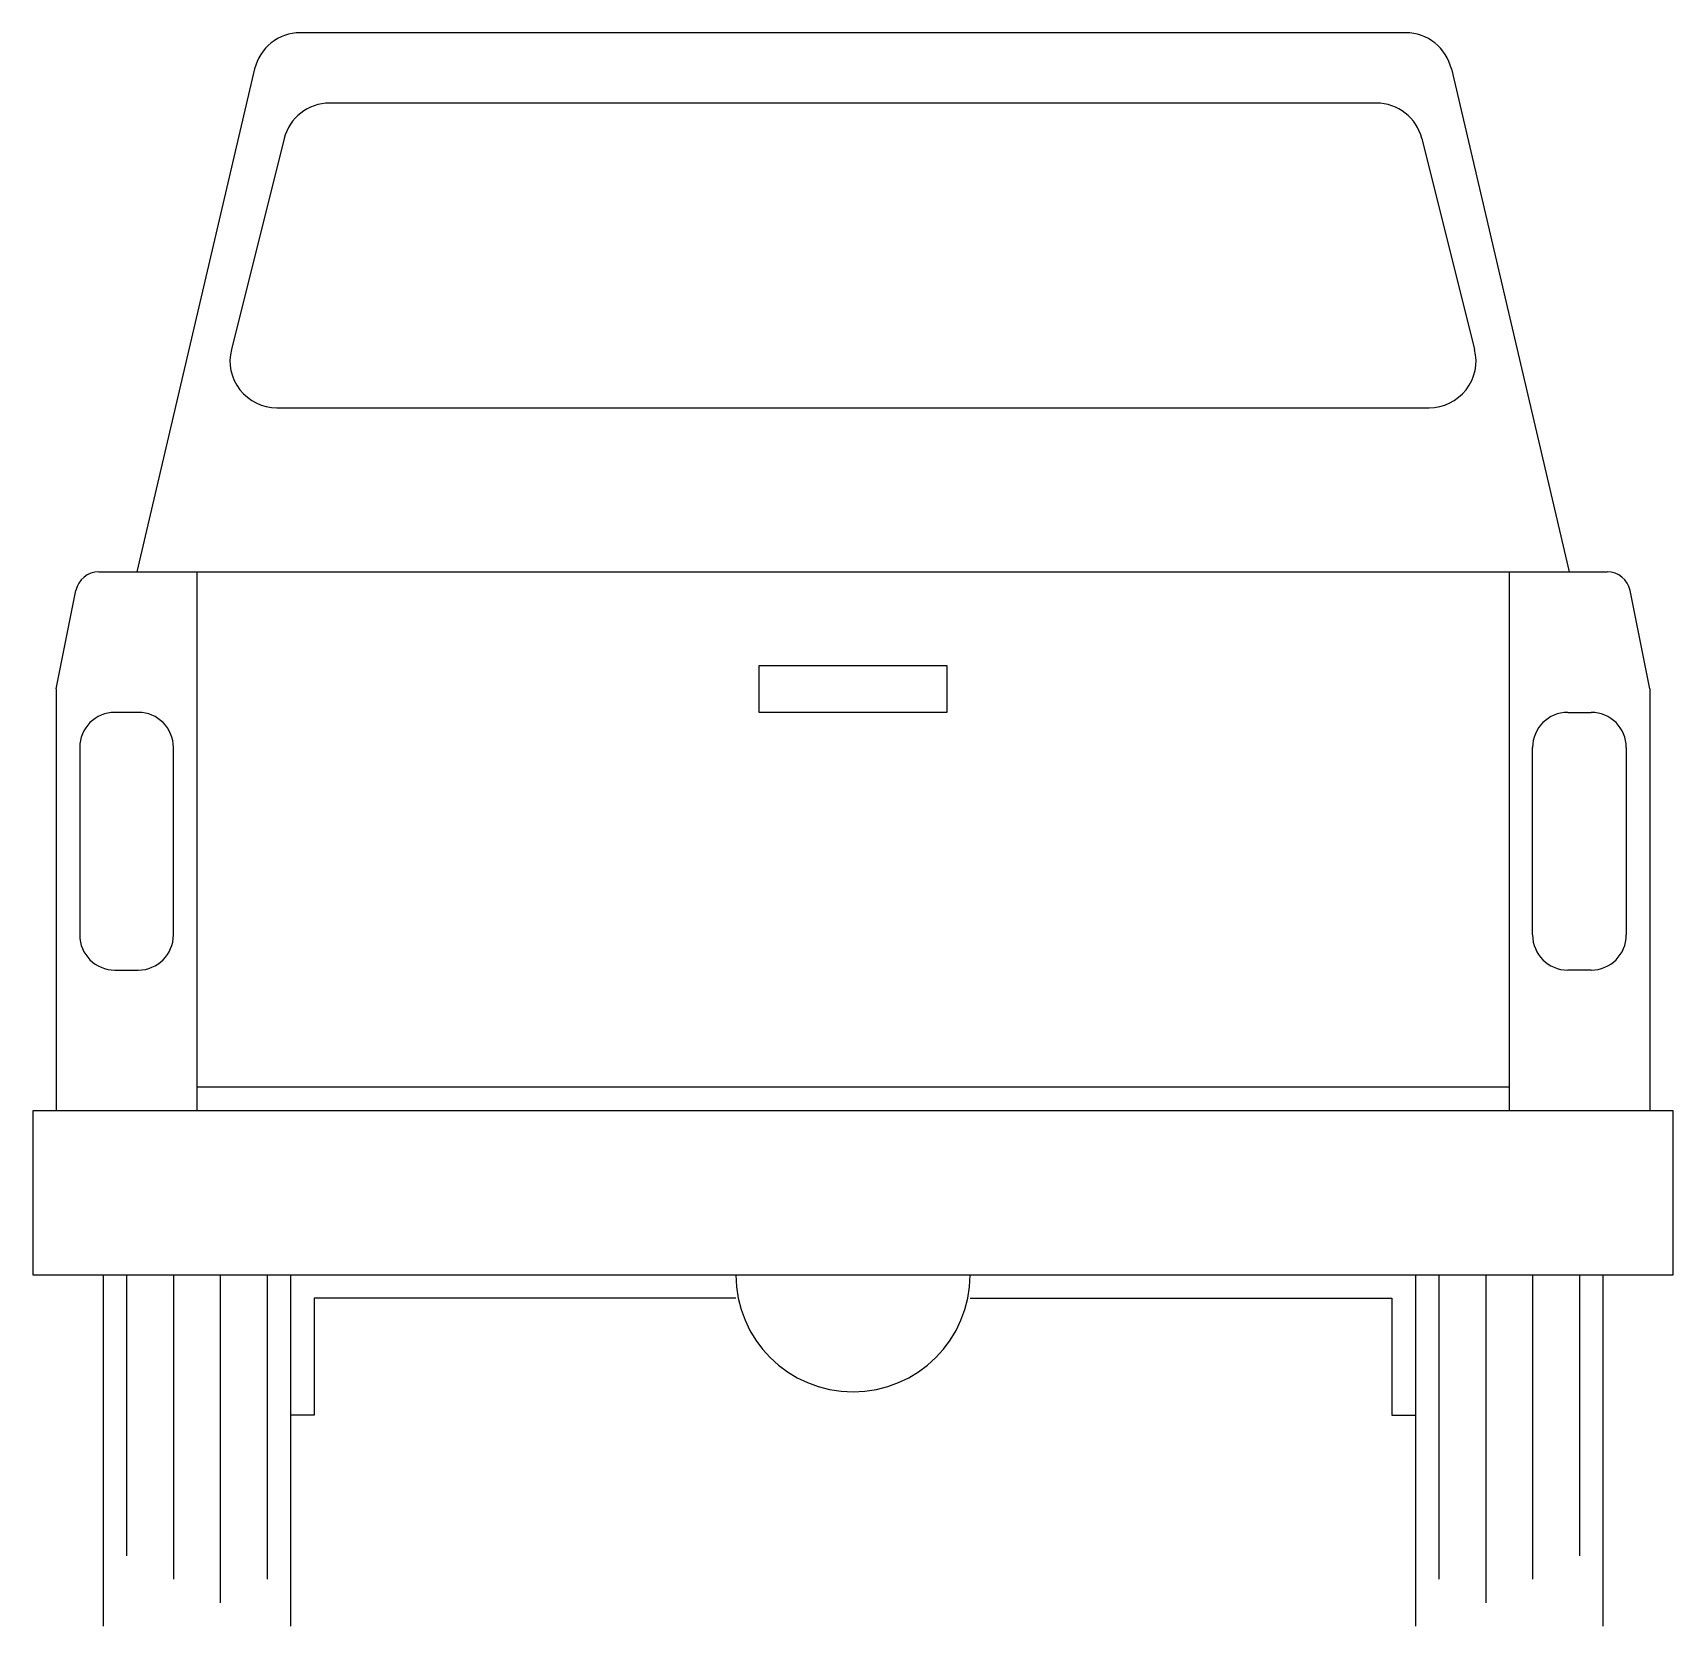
# Model space of a CAD drawing. Extents: x 0 to 1.78, y 0 to 1.73.
import ezdxf

# ---------------------------------------------------------------- set-up
doc = ezdxf.new("R2010")
doc.units = 0
doc.layers.get('0').update_dxf_attribs({"linetype": 'CONTINUOUS'})
doc.layers.add('CAR_DTL', color=7, linetype='CONTINUOUS')

msp = doc.modelspace()

# ---------------------------------------------------------------- linework, layer by layer
at = {"color": 0, "linetype": 'BYBLOCK'}
for p, q in [((1.4881, 1.7272), (0.2899, 1.7272)), ((0.2404, 1.688), (0.1127, 1.143)), ((1.5376, 1.688), (1.6653, 1.143)), ((1.4563, 1.651), (0.3217, 1.651)), ((0.2724, 1.6125), (0.2152, 1.3839)), ((1.5056, 1.6125), (1.5628, 1.3839)), ((0.2645, 1.3208), (1.5135, 1.3208)), ((0.0716, 1.143), (1.7064, 1.143)), ((0.1778, 1.143), (0.1778, 0.5588)), ((1.6002, 1.143), (1.6002, 0.5588)), ((0.0254, 1.016), (0.0467, 1.1226)), ((1.7526, 1.016), (1.7313, 1.1226)), ((0.0254, 1.016), (0.0254, 0.5588)), ((1.7526, 1.016), (1.7526, 0.5588)), ((1.778, 0.5588), (0, 0.5588)), ((0, 0.5588), (0, 0.381)), ((1.778, 0.381), (1.778, 0.5588)), ((0, 0.381), (1.778, 0.381)), ((0.0762, 0.381), (0.0762, 0)), ((0.2794, 0.381), (0.2794, 0)), ((1.4986, 0.381), (1.4986, 0)), ((1.7018, 0.381), (1.7018, 0)), ((0.762, 0.3556), (0.3048, 0.3556)), ((0.3048, 0.3556), (0.3048, 0.2286)), ((1.016, 0.3556), (1.4732, 0.3556)), ((1.4732, 0.3556), (1.4732, 0.2286)), ((0.3048, 0.2286), (0.2794, 0.2286)), ((1.4732, 0.2286), (1.4986, 0.2286))]:
    msp.add_line(p, q, dxfattribs=at)
for centre, radius, start, end in [((0.2899, 1.6764), 0.0508, 90, 166.8136), ((1.4881, 1.6764), 0.0508, 13.1864, 90), ((0.3217, 1.6002), 0.0508, 90, 165.9638), ((1.4563, 1.6002), 0.0508, 14.0362, 90), ((0.2645, 1.3716), 0.0508, 165.9638, 270), ((1.5135, 1.3716), 0.0508, 270, 14.0362), ((0.0716, 1.1176), 0.0254, 90, 168.6901), ((1.7064, 1.1176), 0.0254, 11.3099, 90), ((0.889, 0.381), 0.127, 180, 0)]:
    msp.add_arc(centre, radius, start, end, dxfattribs=at)
at = {"layer": 'CAR_DTL'}
for p, q in [((0.7874, 1.0414), (0.9906, 1.0414)), ((0.7874, 0.9906), (0.7874, 1.0414)), ((0.9906, 1.0414), (0.9906, 0.9906)), ((0.1143, 0.9906), (0.0889, 0.9906)), ((0.9906, 0.9906), (0.7874, 0.9906)), ((1.6637, 0.9906), (1.6891, 0.9906)), ((0.0508, 0.9525), (0.0508, 0.7493)), ((0.1524, 0.7493), (0.1524, 0.9525)), ((1.6256, 0.7493), (1.6256, 0.9525)), ((1.7272, 0.9525), (1.7272, 0.7493)), ((0.0889, 0.7112), (0.1143, 0.7112)), ((1.6891, 0.7112), (1.6637, 0.7112)), ((1.6002, 0.5842), (0.1778, 0.5842)), ((0.1016, 0.381), (0.1016, 0.0762)), ((0.1524, 0.381), (0.1524, 0.0508)), ((0.2032, 0.381), (0.2032, 0.0254)), ((0.254, 0.381), (0.254, 0.0508)), ((1.524, 0.381), (1.524, 0.0508)), ((1.5748, 0.381), (1.5748, 0.0254)), ((1.6256, 0.381), (1.6256, 0.0508)), ((1.6764, 0.381), (1.6764, 0.0762))]:
    msp.add_line(p, q, dxfattribs=at)
for centre, start, end in [((0.0889, 0.9525), 90, 180), ((0.1143, 0.9525), 0, 90), ((1.6637, 0.9525), 90, 180), ((1.6891, 0.9525), 0, 90), ((0.0889, 0.7493), 180, 270), ((0.1143, 0.7493), 270, 0), ((1.6637, 0.7493), 180, 270), ((1.6891, 0.7493), 270, 0)]:
    msp.add_arc(centre, 0.0381, start, end, dxfattribs=at)

doc.saveas('drawing.dxf')
